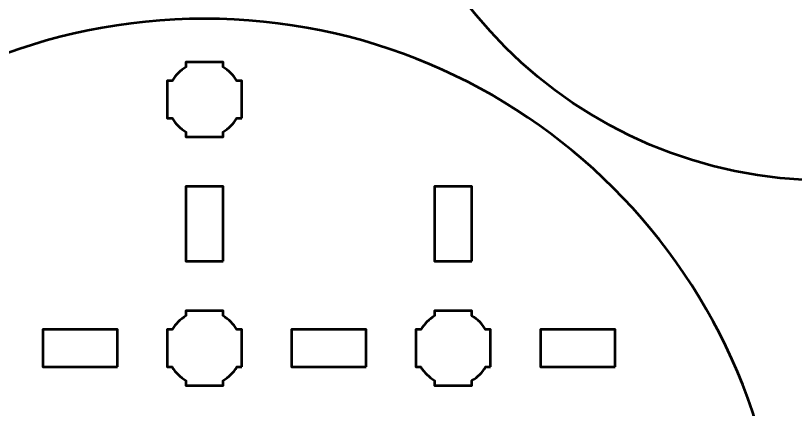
# Model space of a CAD drawing. Header units: centimetres. Extents: x -21.1 to 0, y -29.7 to 0.
# Drawn here: x -10.52 to -4.25, y -9.34 to -6.18 of the extents above; entities that cross this region are included whole.
import ezdxf

# ---------------------------------------------------------------- set-up
doc = ezdxf.new("R2010")
doc.units = ezdxf.units.CM
doc.header["$MEASUREMENT"] = 0
doc.layers.add('Layer 1', color=7, linetype='Continuous')

msp = doc.modelspace()

# ---------------------------------------------------------------- linework, layer by layer
at = {"layer": 'Layer 1', "color": 3, "lineweight": 53}
msp.add_ellipse((-4, -3.85), major_axis=(0, 3.65), ratio=1, dxfattribs=at)
at = {"layer": 'Layer 1', "color": 1, "lineweight": 53}
msp.add_open_spline([(-21.00003, -29.19995), (-21.00003, -29.19995), (-21.00003, -2.29992), (-21.00003, -2.29992), (-21.00003, -2.29992), (-21.00003, -2.21709), (-20.93286, -2.14992), (-20.85003, -2.14992), (-20.85003, -2.14992), (-20.7672, -2.14992), (-20.70003, -2.08275), (-20.70003, -1.99992), (-20.70003, -1.99992), (-20.70003, -1.91709), (-20.7672, -1.84992), (-20.85003, -1.84992), (-20.85003, -1.84992), (-20.93286, -1.84992), (-21.00003, -1.78275), (-21.00003, -1.69992), (-21.00003, -1.69992), (-21.00003, -1.61709), (-20.93286, -1.54992), (-20.85003, -1.54992), (-20.85003, -1.54992), (-20.7672, -1.54992), (-20.70003, -1.48275), (-20.70003, -1.39992), (-20.70003, -1.39992), (-20.70003, -1.31709), (-20.7672, -1.24992), (-20.85003, -1.24992), (-20.85003, -1.24992), (-20.93286, -1.24992), (-21.00003, -1.18275), (-21.00003, -1.09992), (-21.00003, -1.09992), (-21.00003, -1.09992), (-21.00003, -0.49992), (-21.00003, -0.49992), (-21.00003, -0.49992), (-21.00003, -0.22295), (-20.77694, 0.00004), (-20.49994, 0.00004), (-20.49994, 0.00004), (-20.49994, 0.00004), (-0.50008, 0.00004), (-0.50008, 0.00004), (-0.50008, 0.00004), (-0.22294, 0.00004), (0.00002, -0.22295), (0.00002, -0.49992), (0.00002, -0.49992), (0.00002, -0.49992), (0.00002, -29.19995), (0.00002, -29.19995), (0.00002, -29.19995), (0.00002, -29.47695), (-0.22294, -29.70004), (-0.50008, -29.70004), (-0.50008, -29.70004), (-0.50008, -29.70004), (-20.49994, -29.70004), (-20.49994, -29.70004), (-20.49994, -29.70004), (-20.77694, -29.70004), (-21.00003, -29.47695), (-21.00003, -29.19995)], degree=3, knots=[0, 0, 0, 0, 0.0588235, 0.0588235, 0.0588235, 0.0588235, 0.1176471, 0.1176471, 0.1176471, 0.1176471, 0.1764706, 0.1764706, 0.1764706, 0.1764706, 0.2352941, 0.2352941, 0.2352941, 0.2352941, 0.2941176, 0.2941176, 0.2941176, 0.2941176, 0.3529412, 0.3529412, 0.3529412, 0.3529412, 0.4117647, 0.4117647, 0.4117647, 0.4117647, 0.4705882, 0.4705882, 0.4705882, 0.4705882, 0.5294118, 0.5294118, 0.5294118, 0.5294118, 0.5882353, 0.5882353, 0.5882353, 0.5882353, 0.6470588, 0.6470588, 0.6470588, 0.6470588, 0.7058824, 0.7058824, 0.7058824, 0.7058824, 0.7647059, 0.7647059, 0.7647059, 0.7647059, 0.8235294, 0.8235294, 0.8235294, 0.8235294, 0.8823529, 0.8823529, 0.8823529, 0.8823529, 0.9411765, 0.9411765, 0.9411765, 0.9411765, 1, 1, 1, 1], dxfattribs=at)
at = {"layer": 'Layer 1', "color": 3, "lineweight": 53}
msp.add_open_spline([(-9.00004, -15.5), (-11.56769, -15.5), (-13.65, -13.41769), (-13.65, -10.84997), (-13.65, -10.84997), (-13.65, -8.28231), (-11.56769, -6.2), (-9.00004, -6.2), (-9.00004, -6.2), (-6.43231, -6.2), (-4.35, -8.28231), (-4.35, -10.84997), (-4.35, -10.84997), (-4.35, -13.41769), (-6.43231, -15.5), (-9.00004, -15.5)], degree=3, knots=[0, 0, 0, 0, 0.25, 0.25, 0.25, 0.25, 0.5, 0.5, 0.5, 0.5, 0.75, 0.75, 0.75, 0.75, 1, 1, 1, 1], dxfattribs=at)
at = {"layer": 'Layer 1', "lineweight": 53}
for points, knots in [([(-8.7, -7.0001), (-8.7, -7.0001), (-8.7402, -7.0001), (-8.7402, -7.0001), (-8.7402, -7.0001), (-8.76653, -7.04562), (-8.80449, -7.08355), (-8.85, -7.10988), (-8.85, -7.10988), (-8.85, -7.10988), (-8.85, -7.1501), (-8.85, -7.1501), (-8.85, -7.1501), (-8.85, -7.1501), (-9.15, -7.1501), (-9.15, -7.1501), (-9.15, -7.1501), (-9.15, -7.1501), (-9.15, -7.10991), (-9.15, -7.10991), (-9.15, -7.10991), (-9.19553, -7.08358), (-9.23352, -7.04563), (-9.25988, -7.0001), (-9.25988, -7.0001), (-9.25988, -7.0001), (-9.3, -7.0001), (-9.3, -7.0001), (-9.3, -7.0001), (-9.3, -7.0001), (-9.3, -6.85468), (-9.3, -6.85468), (-9.3, -6.85468), (-9.3, -6.85468), (-9.30006, -6.85003), (-9.30006, -6.85003), (-9.30006, -6.85003), (-9.30006, -6.85003), (-9.3, -6.84539), (-9.3, -6.84539), (-9.3, -6.84539), (-9.3, -6.84539), (-9.3, -6.7001), (-9.3, -6.7001), (-9.3, -6.7001), (-9.3, -6.7001), (-9.25993, -6.7001), (-9.25993, -6.7001), (-9.25993, -6.7001), (-9.23358, -6.65453), (-9.19558, -6.61652), (-9.15, -6.59016), (-9.15, -6.59016), (-9.15, -6.59016), (-9.15, -6.5501), (-9.15, -6.5501), (-9.15, -6.5501), (-9.15, -6.5501), (-9.00672, -6.5501), (-9.00672, -6.5501), (-9.00672, -6.5501), (-9.00672, -6.5501), (-9.00005, -6.55002), (-9.00005, -6.55002), (-9.00005, -6.55002), (-9.00005, -6.55002), (-8.99337, -6.5501), (-8.99337, -6.5501), (-8.99337, -6.5501), (-8.99337, -6.5501), (-8.85, -6.5501), (-8.85, -6.5501), (-8.85, -6.5501), (-8.85, -6.5501), (-8.85, -6.5902), (-8.85, -6.5902), (-8.85, -6.5902), (-8.80446, -6.61656), (-8.76648, -6.65455), (-8.74015, -6.7001), (-8.74015, -6.7001), (-8.74015, -6.7001), (-8.7, -6.7001), (-8.7, -6.7001), (-8.7, -6.7001), (-8.7, -6.7001), (-8.7, -7.0001), (-8.7, -7.0001)], [0, 0, 0, 0, 0.0454545, 0.0454545, 0.0454545, 0.0454545, 0.0909091, 0.0909091, 0.0909091, 0.0909091, 0.1363636, 0.1363636, 0.1363636, 0.1363636, 0.1818182, 0.1818182, 0.1818182, 0.1818182, 0.2272727, 0.2272727, 0.2272727, 0.2272727, 0.2727273, 0.2727273, 0.2727273, 0.2727273, 0.3181818, 0.3181818, 0.3181818, 0.3181818, 0.3636364, 0.3636364, 0.3636364, 0.3636364, 0.4090909, 0.4090909, 0.4090909, 0.4090909, 0.4545455, 0.4545455, 0.4545455, 0.4545455, 0.5, 0.5, 0.5, 0.5, 0.5454545, 0.5454545, 0.5454545, 0.5454545, 0.5909091, 0.5909091, 0.5909091, 0.5909091, 0.6363636, 0.6363636, 0.6363636, 0.6363636, 0.6818182, 0.6818182, 0.6818182, 0.6818182, 0.7272727, 0.7272727, 0.7272727, 0.7272727, 0.7727273, 0.7727273, 0.7727273, 0.7727273, 0.8181818, 0.8181818, 0.8181818, 0.8181818, 0.8636364, 0.8636364, 0.8636364, 0.8636364, 0.9090909, 0.9090909, 0.9090909, 0.9090909, 0.9545455, 0.9545455, 0.9545455, 0.9545455, 1, 1, 1, 1]), ([(-8.84996, -8.15005), (-8.84996, -8.15005), (-9.14996, -8.15005), (-9.14996, -8.15005), (-9.14996, -8.15005), (-9.14996, -8.15005), (-9.14996, -7.55005), (-9.14996, -7.55005), (-9.14996, -7.55005), (-9.14996, -7.55005), (-8.84996, -7.55005), (-8.84996, -7.55005), (-8.84996, -7.55005), (-8.84996, -7.55005), (-8.84996, -8.15005), (-8.84996, -8.15005)], [0, 0, 0, 0, 0.25, 0.25, 0.25, 0.25, 0.5, 0.5, 0.5, 0.5, 0.75, 0.75, 0.75, 0.75, 1, 1, 1, 1]), ([(-6.85003, -8.15005), (-6.85003, -8.15005), (-7.15003, -8.15005), (-7.15003, -8.15005), (-7.15003, -8.15005), (-7.15003, -8.15005), (-7.15003, -7.55005), (-7.15003, -7.55005), (-7.15003, -7.55005), (-7.15003, -7.55005), (-6.85003, -7.55005), (-6.85003, -7.55005), (-6.85003, -7.55005), (-6.85003, -7.55005), (-6.85003, -8.15005), (-6.85003, -8.15005)], [0, 0, 0, 0, 0.25, 0.25, 0.25, 0.25, 0.5, 0.5, 0.5, 0.5, 0.75, 0.75, 0.75, 0.75, 1, 1, 1, 1]), ([(-8.7, -9.0001), (-8.7, -9.0001), (-8.7402, -9.0001), (-8.7402, -9.0001), (-8.7402, -9.0001), (-8.76653, -9.04562), (-8.80449, -9.08355), (-8.85, -9.10988), (-8.85, -9.10988), (-8.85, -9.10988), (-8.85, -9.1501), (-8.85, -9.1501), (-8.85, -9.1501), (-8.85, -9.1501), (-9.15, -9.1501), (-9.15, -9.1501), (-9.15, -9.1501), (-9.15, -9.1501), (-9.15, -9.10991), (-9.15, -9.10991), (-9.15, -9.10991), (-9.19553, -9.08358), (-9.23352, -9.04563), (-9.25988, -9.0001), (-9.25988, -9.0001), (-9.25988, -9.0001), (-9.3, -9.0001), (-9.3, -9.0001), (-9.3, -9.0001), (-9.3, -9.0001), (-9.3, -8.85468), (-9.3, -8.85468), (-9.3, -8.85468), (-9.3, -8.85468), (-9.30006, -8.85003), (-9.30006, -8.85003), (-9.30006, -8.85003), (-9.30006, -8.85003), (-9.3, -8.84539), (-9.3, -8.84539), (-9.3, -8.84539), (-9.3, -8.84539), (-9.3, -8.7001), (-9.3, -8.7001), (-9.3, -8.7001), (-9.3, -8.7001), (-9.25993, -8.7001), (-9.25993, -8.7001), (-9.25993, -8.7001), (-9.23358, -8.65453), (-9.19558, -8.61652), (-9.15, -8.59016), (-9.15, -8.59016), (-9.15, -8.59016), (-9.15, -8.5501), (-9.15, -8.5501), (-9.15, -8.5501), (-9.15, -8.5501), (-9.00672, -8.5501), (-9.00672, -8.5501), (-9.00672, -8.5501), (-9.00672, -8.5501), (-9.00005, -8.55002), (-9.00005, -8.55002), (-9.00005, -8.55002), (-9.00005, -8.55002), (-8.99337, -8.5501), (-8.99337, -8.5501), (-8.99337, -8.5501), (-8.99337, -8.5501), (-8.85, -8.5501), (-8.85, -8.5501), (-8.85, -8.5501), (-8.85, -8.5501), (-8.85, -8.5902), (-8.85, -8.5902), (-8.85, -8.5902), (-8.80446, -8.61656), (-8.76648, -8.65455), (-8.74015, -8.7001), (-8.74015, -8.7001), (-8.74015, -8.7001), (-8.7, -8.7001), (-8.7, -8.7001), (-8.7, -8.7001), (-8.7, -8.7001), (-8.7, -9.0001), (-8.7, -9.0001)], [0, 0, 0, 0, 0.0454545, 0.0454545, 0.0454545, 0.0454545, 0.0909091, 0.0909091, 0.0909091, 0.0909091, 0.1363636, 0.1363636, 0.1363636, 0.1363636, 0.1818182, 0.1818182, 0.1818182, 0.1818182, 0.2272727, 0.2272727, 0.2272727, 0.2272727, 0.2727273, 0.2727273, 0.2727273, 0.2727273, 0.3181818, 0.3181818, 0.3181818, 0.3181818, 0.3636364, 0.3636364, 0.3636364, 0.3636364, 0.4090909, 0.4090909, 0.4090909, 0.4090909, 0.4545455, 0.4545455, 0.4545455, 0.4545455, 0.5, 0.5, 0.5, 0.5, 0.5454545, 0.5454545, 0.5454545, 0.5454545, 0.5909091, 0.5909091, 0.5909091, 0.5909091, 0.6363636, 0.6363636, 0.6363636, 0.6363636, 0.6818182, 0.6818182, 0.6818182, 0.6818182, 0.7272727, 0.7272727, 0.7272727, 0.7272727, 0.7727273, 0.7727273, 0.7727273, 0.7727273, 0.8181818, 0.8181818, 0.8181818, 0.8181818, 0.8636364, 0.8636364, 0.8636364, 0.8636364, 0.9090909, 0.9090909, 0.9090909, 0.9090909, 0.9545455, 0.9545455, 0.9545455, 0.9545455, 1, 1, 1, 1]), ([(-6.7, -9.0001), (-6.7, -9.0001), (-6.7402, -9.0001), (-6.7402, -9.0001), (-6.7402, -9.0001), (-6.76653, -9.04562), (-6.80449, -9.08355), (-6.85, -9.10988), (-6.85, -9.10988), (-6.85, -9.10988), (-6.85, -9.1501), (-6.85, -9.1501), (-6.85, -9.1501), (-6.85, -9.1501), (-7.15, -9.1501), (-7.15, -9.1501), (-7.15, -9.1501), (-7.15, -9.1501), (-7.15, -9.10991), (-7.15, -9.10991), (-7.15, -9.10991), (-7.19553, -9.08358), (-7.23352, -9.04563), (-7.25988, -9.0001), (-7.25988, -9.0001), (-7.25988, -9.0001), (-7.3, -9.0001), (-7.3, -9.0001), (-7.3, -9.0001), (-7.3, -9.0001), (-7.3, -8.85468), (-7.3, -8.85468), (-7.3, -8.85468), (-7.3, -8.85468), (-7.30006, -8.85003), (-7.30006, -8.85003), (-7.30006, -8.85003), (-7.30006, -8.85003), (-7.3, -8.84539), (-7.3, -8.84539), (-7.3, -8.84539), (-7.3, -8.84539), (-7.3, -8.7001), (-7.3, -8.7001), (-7.3, -8.7001), (-7.3, -8.7001), (-7.25993, -8.7001), (-7.25993, -8.7001), (-7.25993, -8.7001), (-7.23358, -8.65453), (-7.19558, -8.61652), (-7.15, -8.59016), (-7.15, -8.59016), (-7.15, -8.59016), (-7.15, -8.5501), (-7.15, -8.5501), (-7.15, -8.5501), (-7.15, -8.5501), (-7.00672, -8.5501), (-7.00672, -8.5501), (-7.00672, -8.5501), (-7.00672, -8.5501), (-7.00005, -8.55002), (-7.00005, -8.55002), (-7.00005, -8.55002), (-7.00005, -8.55002), (-6.99337, -8.5501), (-6.99337, -8.5501), (-6.99337, -8.5501), (-6.99337, -8.5501), (-6.85, -8.5501), (-6.85, -8.5501), (-6.85, -8.5501), (-6.85, -8.5501), (-6.85, -8.5902), (-6.85, -8.5902), (-6.85, -8.5902), (-6.80446, -8.61656), (-6.76648, -8.65455), (-6.74015, -8.7001), (-6.74015, -8.7001), (-6.74015, -8.7001), (-6.7, -8.7001), (-6.7, -8.7001), (-6.7, -8.7001), (-6.7, -8.7001), (-6.7, -9.0001), (-6.7, -9.0001)], [0, 0, 0, 0, 0.0454545, 0.0454545, 0.0454545, 0.0454545, 0.0909091, 0.0909091, 0.0909091, 0.0909091, 0.1363636, 0.1363636, 0.1363636, 0.1363636, 0.1818182, 0.1818182, 0.1818182, 0.1818182, 0.2272727, 0.2272727, 0.2272727, 0.2272727, 0.2727273, 0.2727273, 0.2727273, 0.2727273, 0.3181818, 0.3181818, 0.3181818, 0.3181818, 0.3636364, 0.3636364, 0.3636364, 0.3636364, 0.4090909, 0.4090909, 0.4090909, 0.4090909, 0.4545455, 0.4545455, 0.4545455, 0.4545455, 0.5, 0.5, 0.5, 0.5, 0.5454545, 0.5454545, 0.5454545, 0.5454545, 0.5909091, 0.5909091, 0.5909091, 0.5909091, 0.6363636, 0.6363636, 0.6363636, 0.6363636, 0.6818182, 0.6818182, 0.6818182, 0.6818182, 0.7272727, 0.7272727, 0.7272727, 0.7272727, 0.7727273, 0.7727273, 0.7727273, 0.7727273, 0.8181818, 0.8181818, 0.8181818, 0.8181818, 0.8636364, 0.8636364, 0.8636364, 0.8636364, 0.9090909, 0.9090909, 0.9090909, 0.9090909, 0.9545455, 0.9545455, 0.9545455, 0.9545455, 1, 1, 1, 1]), ([(-9.70008, -9.00004), (-9.70008, -9.00004), (-10.30008, -9.00004), (-10.30008, -9.00004), (-10.30008, -9.00004), (-10.30008, -9.00004), (-10.30008, -8.70003), (-10.30008, -8.70003), (-10.30008, -8.70003), (-10.30008, -8.70003), (-9.70008, -8.70003), (-9.70008, -8.70003), (-9.70008, -8.70003), (-9.70008, -8.70003), (-9.70008, -9.00004), (-9.70008, -9.00004)], [0, 0, 0, 0, 0.25, 0.25, 0.25, 0.25, 0.5, 0.5, 0.5, 0.5, 0.75, 0.75, 0.75, 0.75, 1, 1, 1, 1]), ([(-7.70001, -9.00004), (-7.70001, -9.00004), (-8.30002, -9.00004), (-8.30002, -9.00004), (-8.30002, -9.00004), (-8.30002, -9.00004), (-8.30002, -8.70003), (-8.30002, -8.70003), (-8.30002, -8.70003), (-8.30002, -8.70003), (-7.70001, -8.70003), (-7.70001, -8.70003), (-7.70001, -8.70003), (-7.70001, -8.70003), (-7.70001, -9.00004), (-7.70001, -9.00004)], [0, 0, 0, 0, 0.25, 0.25, 0.25, 0.25, 0.5, 0.5, 0.5, 0.5, 0.75, 0.75, 0.75, 0.75, 1, 1, 1, 1]), ([(-5.70005, -9.00004), (-5.70005, -9.00004), (-6.30005, -9.00004), (-6.30005, -9.00004), (-6.30005, -9.00004), (-6.30005, -9.00004), (-6.30005, -8.70003), (-6.30005, -8.70003), (-6.30005, -8.70003), (-6.30005, -8.70003), (-5.70005, -8.70003), (-5.70005, -8.70003), (-5.70005, -8.70003), (-5.70005, -8.70003), (-5.70005, -9.00004), (-5.70005, -9.00004)], [0, 0, 0, 0, 0.25, 0.25, 0.25, 0.25, 0.5, 0.5, 0.5, 0.5, 0.75, 0.75, 0.75, 0.75, 1, 1, 1, 1])]:
    msp.add_open_spline(points, degree=3, knots=knots, dxfattribs=at)

doc.saveas('drawing.dxf')
